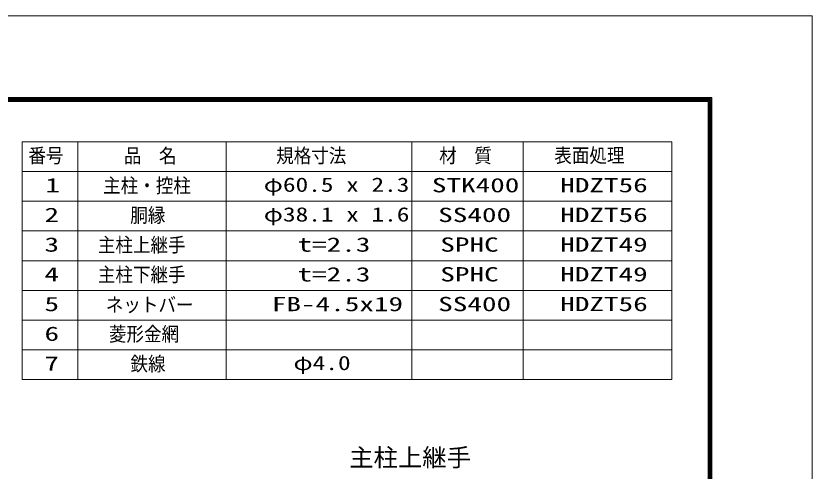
# Model space of a CAD drawing. Units: millimetres, scale not verified. Extents: x -30601 to 30601, y -19271 to 19271.
# Drawn here: x -11833 to -5401, y -5126 to -1451 of the extents above; entities that cross this region are included whole.
import ezdxf
from ezdxf.enums import TextEntityAlignment as Align

# ---------------------------------------------------------------- set-up
doc = ezdxf.new("R2010")
doc.units = ezdxf.units.MM
doc.header["$LTSCALE"] = 80
for name, color, linetype, lineweight in [('0-0_D-TTL', 2, 'Continuous', 9), ('0-C_D-MTR-FRAM', 7, 'Continuous', 9), ('0-D_D-STR-TXT', 7, 'Continuous', 9)]:
    doc.layers.add(name, color=color, linetype=linetype, lineweight=lineweight)
doc.layers.add('0-B_D-MTR-TXT', color=7, linetype='Continuous')
doc.styles.add('ＭＳ ゴシック', font='')
doc.styles.get('ＭＳ ゴシック').set_extended_font_data('MS Gothic')

msp = doc.modelspace()

# ---------------------------------------------------------------- linework, layer by layer
at = {"layer": '0-0_D-TTL'}
msp.add_lwpolyline([(-30601.37, -1450.51), (-5401.37, -1450.51), (-5401.37, -19270.51), (-30601.37, -19270.51)], close=True, dxfattribs=at)
at = {"layer": '0-0_D-TTL', "color": 7}
for points in [[(-29791.37, -2110.51), (-6211.37, -2110.51), (-6211.37, -18610.51), (-29791.37, -18610.51)], [(-29783.87, -2118.01), (-6218.87, -2118.01), (-6218.87, -18603.01), (-29783.87, -18603.01)], [(-29776.37, -2125.51), (-6226.37, -2125.51), (-6226.37, -18595.51), (-29776.37, -18595.51)], [(-29768.87, -2133.01), (-6233.87, -2133.01), (-6233.87, -18588.01), (-29768.87, -18588.01)], [(-29761.37, -2140.51), (-6241.37, -2140.51), (-6241.37, -18580.51), (-29761.37, -18580.51)]]:
    msp.add_lwpolyline(points, close=True, dxfattribs=at)
at = {"layer": '0-C_D-MTR-FRAM'}
for p, q in [((-11784.2, -2467.36), (-6534.2, -2467.36)), ((-11784.2, -2467.36), (-11784.2, -4387.36)), ((-11334.2, -2467.36), (-11334.2, -4387.36)), ((-10134.2, -2467.36), (-10134.2, -4387.36)), ((-8634.2, -2467.36), (-8634.2, -4387.36)), ((-7734.2, -2467.36), (-7734.2, -4387.36)), ((-6534.2, -2467.36), (-6534.2, -4387.36)), ((-11784.2, -2707.36), (-6534.2, -2707.36)), ((-11784.2, -2947.36), (-6534.2, -2947.36)), ((-11784.2, -3187.36), (-6534.2, -3187.36)), ((-11784.2, -3427.36), (-6534.2, -3427.36)), ((-11784.2, -3667.36), (-6534.2, -3667.36)), ((-11784.2, -3907.36), (-6534.2, -3907.36)), ((-11784.2, -4147.36), (-6534.2, -4147.36)), ((-11784.2, -4387.36), (-6534.2, -4387.36))]:
    msp.add_line(p, q, dxfattribs=at)

# ---------------------------------------------------------------- texts
at = {"layer": '0-B_D-MTR-TXT', "style": 'ＭＳ ゴシック'}
for s, width, p in [('番号', 0.9, (-11732.6, -2670.58)), ('品\u3000名', 0.9, (-10961.18, -2672.26)), ('規格寸法', 0.9, (-9731.12, -2671.54)), ('材\u3000質', 0.9, (-8413.88, -2670.94)), ('表面処理', 0.9, (-7484.18, -2669.56)), ('1', 1.5, (-11595.62, -2909.86)), ('主柱・控柱', 0.9, (-11128.82, -2912.56)), ('φ60.5 x 2.3', 1.3, (-9831.56, -2905.78)), ('STK400', 1.5, (-8473.22, -2909.86)), ('HDZT56', 1.5, (-7436.12, -2909.56)), ('2', 1.5, (-11602.82, -3149.56)), ('胴縁', 0.9, (-10909.76, -3152.56)), ('φ38.1 x 1.6', 1.3, (-9831.2, -3145.78)), ('SS400', 1.5, (-8422.1, -3149.86)), ('HDZT56', 1.5, (-7436.12, -3149.56)), ('3', 1.5, (-11602.82, -3389.56)), ('主柱上継手', 0.9, (-11171.42, -3392.26)), ('t=2.3', 1.5, (-9558.98, -3389.56)), ('SPHC', 1.5, (-8405, -3389.56)), ('HDZT49', 1.5, (-7436.12, -3389.56)), ('主柱下継手', 0.9, (-11171.42, -3632.26)), ('4', 1.5, (-11603.18, -3629.56)), ('t=2.3', 1.5, (-9558.98, -3629.56)), ('SPHC', 1.5, (-8405, -3629.56)), ('HDZT49', 1.5, (-7436.12, -3629.56)), ('5', 1.5, (-11602.82, -3869.56)), ('ネットバー', 0.9, (-11107.4, -3875.32)), ('FB-4.5x19', 1.5, (-9765.86, -3869.86)), ('SS400', 1.5, (-8422.1, -3869.86)), ('HDZT56', 1.5, (-7436.12, -3869.56)), ('6', 1.5, (-11602.82, -4109.56)), ('菱形金網', 0.9, (-11082.14, -4112.26)), ('7', 1.5, (-11603.18, -4349.56)), ('鉄線', 0.9, (-10908.02, -4352.62)), ('φ4.0', 1.3, (-9591.02, -4345.78))]:
    msp.add_text(s, height=115.5, dxfattribs=dict(at, width=width)).set_placement(p, align=Align.BOTTOM_LEFT)
at = {"layer": '0-D_D-STR-TXT', "style": 'ＭＳ ゴシック'}
msp.add_text('主柱上継手', height=144.3, dxfattribs=at).set_placement((-9140.89, -5132.48), align=Align.BOTTOM_LEFT)

doc.saveas('drawing.dxf')
